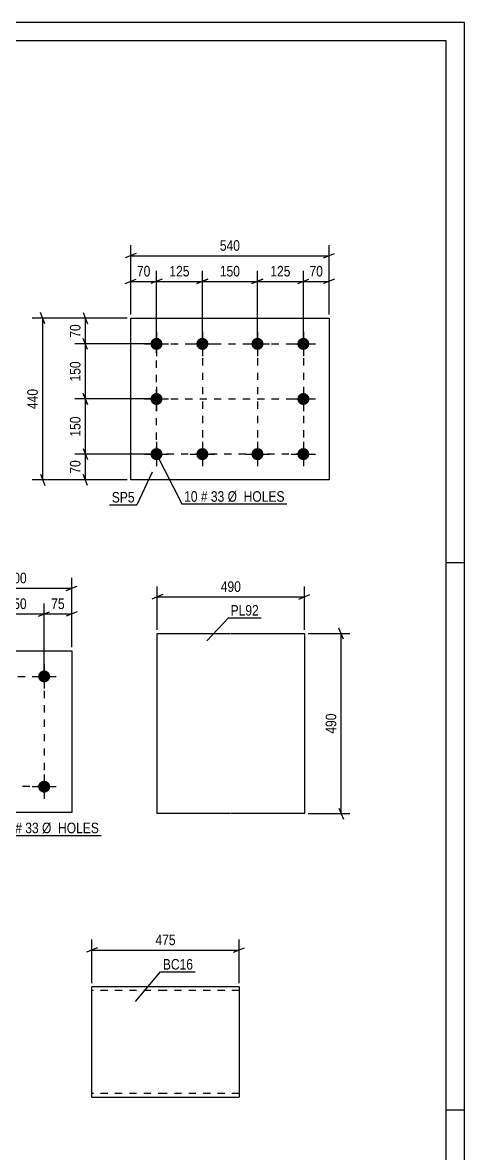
# Model space of a CAD drawing. Header units: millimetres. Extents: x 0 to 841, y 0 to 594.
# Drawn here: x 720.7 to 841, y 286.3 to 594 of the extents above; entities that cross this region are included whole.
import ezdxf

# ---------------------------------------------------------------- set-up
doc = ezdxf.new("R2010")
doc.units = ezdxf.units.MM
doc.linetypes.add('DXK_LINE_DOT2', pattern=[3.9198, 1.9599, -1.9599])
doc.styles.add('Arial Narrow', font='ARIALN.TTF', dxfattribs={"height": 0.2})

# ---------------------------------------------------------------- blocks, each defined once
blk = doc.blocks.new('Unknown-284869603-1134')
at = {"color": 5, "linetype": 'Continuous'}
for p, q in [((841, 594), (0, 594)), ((841, 0), (841, 594)), ((836, 589), (5, 589)), ((836, 5), (836, 589)), ((841, 447), (836, 447)), ((841, 298), (836, 298))]:
    blk.add_line(p, q, dxfattribs=at)
blk = doc.blocks.new('Part-284869603-14266 - 14265')
at = {"color": 2, "linetype": 'Continuous'}
for p, q in [((759.54, 331.59), (739.54, 331.59)), ((739.54, 301.59), (739.54, 331.59)), ((779.64, 331.59), (759.64, 331.59)), ((779.64, 331.59), (779.64, 301.59)), ((739.54, 301.59), (759.54, 301.59)), ((759.64, 301.59), (779.64, 301.59))]:
    blk.add_line(p, q, dxfattribs=at)
at = {"color": 7, "linetype": 'DXK_LINE_DOT2'}
for p, q in [((759.54, 330.59), (739.54, 330.59)), ((779.64, 330.59), (759.64, 330.59)), ((739.54, 302.59), (739.54, 302.67)), ((759.54, 302.59), (739.54, 302.59)), ((779.64, 302.59), (759.64, 302.59)), ((779.64, 302.59), (779.64, 302.67))]:
    blk.add_line(p, q, dxfattribs=at)
blk = doc.blocks.new('Part-284869603-14321 - 14320')
at = {"color": 2, "linetype": 'Continuous'}
for p, q in [((757.33, 378.73), (757.33, 427.73)), ((757.33, 427.73), (777.33, 427.73)), ((777.43, 427.73), (797.43, 427.73)), ((797.43, 427.73), (797.43, 378.73)), ((777.33, 378.73), (757.33, 378.73)), ((797.43, 378.73), (777.43, 378.73))]:
    blk.add_line(p, q, dxfattribs=at)
blk = doc.blocks.new('Part-284869603-14330 - 14329')
at = {"color": 2, "linetype": 'Continuous'}
for p, q in [((704.03, 379.07), (704.03, 423.07)), ((704.03, 423.07), (734.03, 423.07)), ((734.03, 423.07), (734.03, 379.07)), ((734.03, 379.07), (704.03, 379.07))]:
    blk.add_line(p, q, dxfattribs=at)
blk = doc.blocks.new('Bolt-284869603-14331 - 14329')
at = {"linetype": 'Continuous'}
for points in [[(711.53, 417.72, -1), (711.53, 414.42, -1)], [(726.53, 417.72, -1), (726.53, 414.42, -1)], [(711.53, 387.72, -1), (711.53, 384.42, -1)], [(726.53, 387.72, -1), (726.53, 384.42, -1)]]:
    blk.add_hatch(color=1, dxfattribs=at).paths.add_polyline_path(points)
at = {"color": 1, "linetype": 'Continuous'}
for p, q in [((711.53, 419.37), (711.53, 412.77)), ((726.53, 419.37), (726.53, 412.77)), ((708.23, 416.07), (714.83, 416.07)), ((723.23, 416.07), (729.83, 416.07)), ((711.53, 389.37), (711.53, 382.77)), ((726.53, 389.37), (726.53, 382.77)), ((708.23, 386.07), (714.83, 386.07)), ((723.23, 386.07), (729.83, 386.07))]:
    blk.add_line(p, q, dxfattribs=at)
blk = doc.blocks.new('Part-284869603-14339 - 14338')
at = {"color": 2, "linetype": 'Continuous'}
for p, q in [((750.13, 469.57), (750.13, 513.57)), ((750.13, 513.57), (804.13, 513.57)), ((804.13, 513.57), (804.13, 469.57)), ((804.13, 469.57), (750.13, 469.57))]:
    blk.add_line(p, q, dxfattribs=at)
blk = doc.blocks.new('Bolt-284869603-14340 - 14338')
at = {"linetype": 'Continuous'}
for points in [[(757.13, 508.22, -1), (757.13, 504.92, -1)], [(769.63, 508.22, -1), (769.63, 504.92, -1)], [(784.63, 508.22, -1), (784.63, 504.92, -1)], [(797.13, 508.22, -1), (797.13, 504.92, -1)], [(757.13, 493.22, -1), (757.13, 489.92, -1)], [(797.13, 493.22, -1), (797.13, 489.92, -1)], [(757.13, 478.22, -1), (757.13, 474.92, -1)], [(769.63, 478.22, -1), (769.63, 474.92, -1)], [(784.63, 478.22, -1), (784.63, 474.92, -1)], [(797.13, 478.22, -1), (797.13, 474.92, -1)]]:
    blk.add_hatch(color=1, dxfattribs=at).paths.add_polyline_path(points)
at = {"color": 1, "linetype": 'Continuous'}
for p, q in [((757.13, 509.87), (757.13, 503.27)), ((769.63, 509.87), (769.63, 503.27)), ((784.63, 509.87), (784.63, 503.27)), ((797.13, 509.87), (797.13, 503.27)), ((753.83, 506.57), (760.43, 506.57)), ((766.33, 506.57), (772.93, 506.57)), ((781.33, 506.57), (787.93, 506.57)), ((793.83, 506.57), (800.43, 506.57)), ((757.13, 494.87), (757.13, 488.27)), ((797.13, 494.87), (797.13, 488.27)), ((753.83, 491.57), (760.43, 491.57)), ((793.83, 491.57), (800.43, 491.57)), ((757.13, 479.87), (757.13, 473.27)), ((769.63, 479.87), (769.63, 473.27)), ((784.63, 479.87), (784.63, 473.27)), ((797.13, 479.87), (797.13, 473.27)), ((753.83, 476.57), (760.43, 476.57)), ((766.33, 476.57), (772.93, 476.57)), ((781.33, 476.57), (787.93, 476.57)), ((793.83, 476.57), (800.43, 476.57))]:
    blk.add_line(p, q, dxfattribs=at)
blk = doc.blocks.new('Rectangle-284869603-15872 - 14329')
at = {"color": 1, "linetype": 'DXK_LINE_DOT2'}
blk.add_lwpolyline([(711.53, 416.07), (726.53, 416.07), (726.53, 386.07), (711.53, 386.07), (711.53, 416.07)], close=True, dxfattribs=at)
blk = doc.blocks.new('Rectangle-284869603-15795 - 14338')
at = {"color": 1, "linetype": 'DXK_LINE_DOT2'}
blk.add_lwpolyline([(757.13, 506.57), (797.13, 506.57), (797.13, 476.57), (757.13, 476.57), (757.13, 506.57)], close=True, dxfattribs=at)
blk = doc.blocks.new('Line-284869603-15805 - 14338')
at = {"color": 1, "linetype": 'DXK_LINE_DOT2'}
blk.add_line((769.63, 506.57), (769.63, 476.57), dxfattribs=at)
blk = doc.blocks.new('Line-284869603-15816 - 14338')
at = {"color": 1, "linetype": 'DXK_LINE_DOT2'}
blk.add_line((784.63, 506.57), (784.63, 476.57), dxfattribs=at)
blk = doc.blocks.new('Line-284869603-15823 - 14338')
at = {"color": 1, "linetype": 'DXK_LINE_DOT2'}
blk.add_line((757.13, 491.57), (797.13, 491.57), dxfattribs=at)
blk = doc.blocks.new('StraightDimension-284869603-14461 - 14265')
at = {"color": 7, "linetype": 'Continuous'}
for p, q in [((741.04, 342.19), (738.04, 340.99)), ((739.54, 332.59), (739.54, 344.44)), ((739.54, 341.59), (779.64, 341.59)), ((778.14, 340.99), (781.14, 342.19)), ((779.64, 332.59), (779.64, 344.44))]:
    blk.add_line(p, q, dxfattribs=at)
at = {"color": 0}
blk.add_wipeout([(762.93, 342.34), (762.93, 346.54), (756.25, 346.54), (756.25, 342.34)], dxfattribs=at)
at = {"color": 3, "style": 'Arial Narrow'}
blk.add_text('475', height=2.863, dxfattribs=at).set_placement((756.85, 342.94))
blk = doc.blocks.new('StraightDimension-284869603-14597 - 14320')
at = {"color": 7, "linetype": 'Continuous'}
for p, q in [((757.33, 428.73), (757.33, 440.58)), ((797.43, 428.73), (797.43, 440.58)), ((758.83, 438.33), (755.83, 437.13)), ((757.33, 437.73), (797.43, 437.73)), ((795.93, 437.13), (798.93, 438.33))]:
    blk.add_line(p, q, dxfattribs=at)
at = {"color": 0}
blk.add_wipeout([(780.72, 438.48), (780.72, 442.68), (774.04, 442.68), (774.04, 438.48)], dxfattribs=at)
at = {"color": 3, "style": 'Arial Narrow'}
blk.add_text('490', height=2.863, dxfattribs=at).set_placement((774.64, 439.08))
blk = doc.blocks.new('StraightDimension-284869603-14593 - 14320')
at = {"color": 7, "linetype": 'Continuous'}
for p, q in [((808.03, 426.23), (806.83, 429.23)), ((798.43, 427.73), (809.83, 427.73)), ((807.43, 378.73), (807.43, 427.73)), ((798.43, 378.73), (809.83, 378.73)), ((806.83, 380.23), (808.03, 377.23))]:
    blk.add_line(p, q, dxfattribs=at)
at = {"color": 0}
blk.add_wipeout([(806.68, 406.57), (802.48, 406.57), (802.48, 399.89), (806.68, 399.89)], dxfattribs=at)
at = {"color": 3, "style": 'Arial Narrow'}
blk.add_text('490', height=2.863, rotation=90.0002, dxfattribs=at).set_placement((806.08, 400.49))
blk = doc.blocks.new('StraightDimension-284869603-14617 - 14329')
at = {"color": 7, "linetype": 'Continuous'}
for p, q in [((726.53, 417.07), (726.53, 435.92)), ((734.03, 424.07), (734.03, 435.92)), ((725.03, 432.47), (728.03, 433.67)), ((726.53, 433.07), (734.03, 433.07)), ((735.53, 433.67), (732.53, 432.47))]:
    blk.add_line(p, q, dxfattribs=at)
at = {"color": 0}
blk.add_wipeout([(732.71, 433.82), (732.71, 438.02), (727.85, 438.02), (727.85, 433.82)], dxfattribs=at)
at = {"color": 3, "style": 'Arial Narrow'}
blk.add_text('75', height=2.863, dxfattribs=at).set_placement((728.45, 434.42))
blk = doc.blocks.new('StraightDimension-284869603-14618 - 14329')
at = {"color": 7, "linetype": 'Continuous'}
for p, q in [((711.53, 417.07), (711.53, 435.92)), ((726.53, 417.07), (726.53, 435.92)), ((713.03, 433.67), (710.03, 432.47)), ((711.53, 433.07), (726.53, 433.07)), ((725.03, 432.47), (728.03, 433.67))]:
    blk.add_line(p, q, dxfattribs=at)
at = {"color": 0}
blk.add_wipeout([(722.37, 433.82), (722.37, 438.02), (715.69, 438.02), (715.69, 433.82)], dxfattribs=at)
at = {"color": 3, "style": 'Arial Narrow'}
blk.add_text('150', height=2.863, dxfattribs=at).set_placement((716.29, 434.42))
blk = doc.blocks.new('StraightDimension-284869603-14629 - 14329')
at = {"color": 7, "linetype": 'Continuous'}
for p, q in [((705.53, 440.67), (702.53, 439.47)), ((704.03, 424.07), (704.03, 442.92)), ((704.03, 440.07), (734.03, 440.07)), ((732.53, 439.47), (735.53, 440.67)), ((734.03, 424.07), (734.03, 442.92))]:
    blk.add_line(p, q, dxfattribs=at)
at = {"color": 0}
blk.add_wipeout([(722.37, 440.82), (722.37, 445.02), (715.69, 445.02), (715.69, 440.82)], dxfattribs=at)
at = {"color": 3, "style": 'Arial Narrow'}
blk.add_text('300', height=2.863, dxfattribs=at).set_placement((716.29, 441.42))
blk = doc.blocks.new('StraightDimension-284869603-18932 - 14338')
at = {"color": 7, "linetype": 'Continuous'}
for p, q in [((769.63, 507.57), (769.63, 526.42)), ((784.63, 507.57), (784.63, 526.42)), ((771.13, 524.17), (768.13, 522.97)), ((769.63, 523.57), (784.63, 523.57)), ((783.13, 522.97), (786.13, 524.17))]:
    blk.add_line(p, q, dxfattribs=at)
at = {"color": 0}
blk.add_wipeout([(780.48, 524.32), (780.48, 528.52), (773.79, 528.52), (773.79, 524.32)], dxfattribs=at)
at = {"color": 3, "style": 'Arial Narrow'}
blk.add_text('150', height=2.863, dxfattribs=at).set_placement((774.39, 524.92))
blk = doc.blocks.new('StraightDimension-284869603-14633 - 14338')
at = {"color": 7, "linetype": 'Continuous'}
for p, q in [((737.17, 515.07), (738.37, 512.07)), ((749.13, 513.57), (734.92, 513.57)), ((737.77, 506.57), (737.77, 513.57)), ((738.37, 505.07), (737.17, 508.07)), ((756.13, 506.57), (734.92, 506.57))]:
    blk.add_line(p, q, dxfattribs=at)
at = {"color": 0}
blk.add_wipeout([(737.02, 512.5), (732.82, 512.5), (732.82, 507.64), (737.02, 507.64)], dxfattribs=at)
at = {"color": 3, "style": 'Arial Narrow'}
blk.add_text('70', height=2.863, rotation=90.0002, dxfattribs=at).set_placement((736.42, 508.24))
blk = doc.blocks.new('StraightDimension-284869603-14636 - 14338')
at = {"color": 7, "linetype": 'Continuous'}
for p, q in [((737.17, 478.07), (738.37, 475.07)), ((756.13, 476.57), (734.92, 476.57)), ((737.77, 469.57), (737.77, 476.57)), ((738.37, 468.07), (737.17, 471.07)), ((749.13, 469.57), (734.92, 469.57))]:
    blk.add_line(p, q, dxfattribs=at)
at = {"color": 0}
blk.add_wipeout([(737.02, 475.5), (732.82, 475.5), (732.82, 470.64), (737.02, 470.64)], dxfattribs=at)
at = {"color": 3, "style": 'Arial Narrow'}
blk.add_text('70', height=2.863, rotation=90.0002, dxfattribs=at).set_placement((736.42, 471.24))
blk = doc.blocks.new('StraightDimension-284869603-14649 - 14338')
at = {"color": 7, "linetype": 'Continuous'}
for p, q in [((726.73, 512.07), (725.53, 515.07)), ((749.13, 513.57), (723.28, 513.57)), ((726.13, 469.57), (726.13, 513.57)), ((725.53, 471.07), (726.73, 468.07)), ((749.13, 469.57), (723.28, 469.57))]:
    blk.add_line(p, q, dxfattribs=at)
at = {"color": 0}
blk.add_wipeout([(725.38, 494.91), (721.18, 494.91), (721.18, 488.23), (725.38, 488.23)], dxfattribs=at)
at = {"color": 3, "style": 'Arial Narrow'}
blk.add_text('440', height=2.863, rotation=90.0002, dxfattribs=at).set_placement((724.78, 488.83))
blk = doc.blocks.new('StraightDimension-284869603-14653 - 14338')
at = {"color": 7, "linetype": 'Continuous'}
for p, q in [((797.13, 507.57), (797.13, 526.42)), ((804.13, 514.57), (804.13, 526.42)), ((795.63, 522.97), (798.63, 524.17)), ((797.13, 523.57), (804.13, 523.57)), ((805.63, 524.17), (802.63, 522.97))]:
    blk.add_line(p, q, dxfattribs=at)
at = {"color": 0}
blk.add_wipeout([(803.06, 524.32), (803.06, 528.52), (798.21, 528.52), (798.21, 524.32)], dxfattribs=at)
at = {"color": 3, "style": 'Arial Narrow'}
blk.add_text('70', height=2.863, dxfattribs=at).set_placement((798.81, 524.92))
blk = doc.blocks.new('StraightDimension-284869603-14657 - 14338')
at = {"color": 7, "linetype": 'Continuous'}
for p, q in [((750.13, 514.57), (750.13, 526.42)), ((757.13, 507.57), (757.13, 526.42)), ((748.63, 522.97), (751.63, 524.17)), ((750.13, 523.57), (757.13, 523.57)), ((758.63, 524.17), (755.63, 522.97))]:
    blk.add_line(p, q, dxfattribs=at)
at = {"color": 0}
blk.add_wipeout([(756.06, 524.32), (756.06, 528.52), (751.21, 528.52), (751.21, 524.32)], dxfattribs=at)
at = {"color": 3, "style": 'Arial Narrow'}
blk.add_text('70', height=2.863, dxfattribs=at).set_placement((751.81, 524.92))
blk = doc.blocks.new('StraightDimension-284869603-14673 - 14338')
at = {"color": 7, "linetype": 'Continuous'}
for p, q in [((750.13, 514.57), (750.13, 533.42)), ((804.13, 514.57), (804.13, 533.42)), ((751.63, 531.17), (748.63, 529.97)), ((750.13, 530.57), (804.13, 530.57)), ((802.63, 529.97), (805.63, 531.17))]:
    blk.add_line(p, q, dxfattribs=at)
at = {"color": 0}
blk.add_wipeout([(780.48, 531.32), (780.48, 535.52), (773.79, 535.52), (773.79, 531.32)], dxfattribs=at)
at = {"color": 3, "style": 'Arial Narrow'}
blk.add_text('540', height=2.863, dxfattribs=at).set_placement((774.39, 531.92))
blk = doc.blocks.new('StraightDimension-284869603-18908 - 14338')
at = {"color": 7, "linetype": 'Continuous'}
for p, q in [((738.37, 490.07), (737.17, 493.07)), ((756.13, 491.57), (734.92, 491.57)), ((737.77, 476.57), (737.77, 491.57)), ((737.17, 478.07), (738.37, 475.07)), ((756.13, 476.57), (734.92, 476.57))]:
    blk.add_line(p, q, dxfattribs=at)
at = {"color": 0}
blk.add_wipeout([(737.02, 487.41), (732.82, 487.41), (732.82, 480.73), (737.02, 480.73)], dxfattribs=at)
at = {"color": 3, "style": 'Arial Narrow'}
blk.add_text('150', height=2.863, rotation=90.0002, dxfattribs=at).set_placement((736.42, 481.33))
blk = doc.blocks.new('StraightDimension-284869603-18910 - 14338')
at = {"color": 7, "linetype": 'Continuous'}
for p, q in [((738.37, 505.07), (737.17, 508.07)), ((756.13, 506.57), (734.92, 506.57)), ((737.77, 491.57), (737.77, 506.57)), ((737.17, 493.07), (738.37, 490.07)), ((756.13, 491.57), (734.92, 491.57))]:
    blk.add_line(p, q, dxfattribs=at)
at = {"color": 0}
blk.add_wipeout([(737.02, 502.42), (732.82, 502.42), (732.82, 495.73), (737.02, 495.73)], dxfattribs=at)
at = {"color": 3, "style": 'Arial Narrow'}
blk.add_text('150', height=2.863, rotation=90.0002, dxfattribs=at).set_placement((736.42, 496.33))
blk = doc.blocks.new('StraightDimension-284869603-18930 - 14338')
at = {"color": 7, "linetype": 'Continuous'}
for p, q in [((757.13, 507.57), (757.13, 526.42)), ((769.63, 507.57), (769.63, 526.42)), ((758.63, 524.17), (755.63, 522.97)), ((757.13, 523.57), (769.63, 523.57)), ((768.13, 522.97), (771.13, 524.17))]:
    blk.add_line(p, q, dxfattribs=at)
at = {"color": 0}
blk.add_wipeout([(766.73, 524.32), (766.73, 528.52), (760.04, 528.52), (760.04, 524.32)], dxfattribs=at)
at = {"color": 3, "style": 'Arial Narrow'}
blk.add_text('125', height=2.863, dxfattribs=at).set_placement((760.64, 524.92))
blk = doc.blocks.new('StraightDimension-284869603-18934 - 14338')
at = {"color": 7, "linetype": 'Continuous'}
for p, q in [((784.63, 507.57), (784.63, 526.42)), ((797.13, 507.57), (797.13, 526.42)), ((786.13, 524.17), (783.13, 522.97)), ((784.63, 523.57), (797.13, 523.57)), ((795.63, 522.97), (798.63, 524.17))]:
    blk.add_line(p, q, dxfattribs=at)
at = {"color": 0}
blk.add_wipeout([(794.23, 524.32), (794.23, 528.52), (787.54, 528.52), (787.54, 524.32)], dxfattribs=at)
at = {"color": 3, "style": 'Arial Narrow'}
blk.add_text('125', height=2.863, dxfattribs=at).set_placement((788.14, 524.92))
blk = doc.blocks.new('Mark-284869603-14846 - 14265')
at = {"color": 0}
blk.add_wipeout([(767.08, 336.29), (767.08, 339.29), (758.86, 339.29), (758.86, 336.29)], dxfattribs=at)
blk.add_wipeout([(767.08, 336.29), (767.08, 339.29), (758.86, 339.29), (758.86, 336.29)], dxfattribs=at)
at = {"color": 30, "linetype": 'Continuous'}
for p, q in [((751.43, 327.62), (758.26, 335.69)), ((758.26, 335.69), (767.68, 335.69))]:
    blk.add_line(p, q, dxfattribs=at)
at = {"color": 3, "style": 'Arial Narrow'}
blk.add_text('BC16', height=2.863, dxfattribs=at).set_placement((758.86, 336.29))
blk = doc.blocks.new('Mark-284869603-14863 - 14320')
at = {"color": 0}
blk.add_wipeout([(785, 432.62), (785, 435.62), (777.32, 435.62), (777.32, 432.62)], dxfattribs=at)
blk.add_wipeout([(785, 432.62), (785, 435.62), (777.32, 435.62), (777.32, 432.62)], dxfattribs=at)
at = {"color": 30, "linetype": 'Continuous'}
for p, q in [((770.82, 425.74), (776.72, 432.02)), ((776.72, 432.02), (785.6, 432.02))]:
    blk.add_line(p, q, dxfattribs=at)
at = {"color": 3, "style": 'Arial Narrow'}
blk.add_text('PL92', height=2.863, dxfattribs=at).set_placement((777.32, 432.62))
blk = doc.blocks.new('Mark-284869603-14869 - 14329')
at = {"color": 0}
blk.add_wipeout([(717.76, 373.41), (717.76, 376.41), (715.93, 376.41), (715.93, 373.41)], dxfattribs=at)
blk.add_wipeout([(717.76, 373.41), (717.76, 376.41), (715.93, 376.41), (715.93, 373.41)], dxfattribs=at)
at = {"color": 7, "linetype": 'Continuous'}
blk.add_line((711.53, 386.07), (715.33, 372.81), dxfattribs=at)
at = {"color": 0}
blk.add_wipeout([(720.49, 373.41), (720.49, 376.41), (718.66, 376.41), (718.66, 373.41)], dxfattribs=at)
blk.add_wipeout([(720.49, 373.41), (720.49, 376.41), (718.66, 376.41), (718.66, 373.41)], dxfattribs=at)
at = {"color": 3, "style": 'Arial Narrow'}
blk.add_text('4', height=2.86, dxfattribs=at).set_placement((715.93, 373.41))
at = {"color": 0}
blk.add_wipeout([(725.04, 373.41), (725.04, 376.41), (721.39, 376.41), (721.39, 373.41)], dxfattribs=at)
blk.add_wipeout([(725.04, 373.41), (725.04, 376.41), (721.39, 376.41), (721.39, 373.41)], dxfattribs=at)
at = {"color": 3, "style": 'Arial Narrow'}
blk.add_text('#', height=2.86, dxfattribs=at).set_placement((718.66, 373.41))
at = {"color": 0}
blk.add_wipeout([(741.47, 373.41), (741.47, 376.41), (725.94, 376.41), (725.94, 373.41)], dxfattribs=at)
blk.add_wipeout([(741.47, 373.41), (741.47, 376.41), (725.94, 376.41), (725.94, 373.41)], dxfattribs=at)
at = {"color": 7, "linetype": 'Continuous'}
blk.add_line((715.33, 372.81), (742.07, 372.81), dxfattribs=at)
at = {"color": 3, "style": 'Arial Narrow'}
for s, p in [('33', (721.39, 373.41)), ('Ø  HOLES', (725.94, 373.41))]:
    blk.add_text(s, height=2.863, dxfattribs=at).set_placement(p)
blk = doc.blocks.new('Mark-284869603-14870 - 14338')
at = {"color": 0}
blk.add_wipeout([(751.16, 463.4), (751.16, 466.4), (744.95, 466.4), (744.95, 463.4)], dxfattribs=at)
blk.add_wipeout([(751.16, 463.4), (751.16, 466.4), (744.95, 466.4), (744.95, 463.4)], dxfattribs=at)
at = {"color": 30, "linetype": 'Continuous'}
for p in [(755.91, 471.67), (744.35, 462.8)]:
    blk.add_line(p, (751.76, 462.8), dxfattribs=at)
at = {"color": 3, "style": 'Arial Narrow'}
blk.add_text('SP5', height=2.863, dxfattribs=at).set_placement((744.95, 463.4))
blk = doc.blocks.new('Mark-284869603-14873 - 14338')
at = {"color": 0}
blk.add_wipeout([(768.31, 463.61), (768.31, 466.61), (764.66, 466.61), (764.66, 463.61)], dxfattribs=at)
blk.add_wipeout([(768.31, 463.61), (768.31, 466.61), (764.66, 466.61), (764.66, 463.61)], dxfattribs=at)
at = {"color": 7, "linetype": 'Continuous'}
blk.add_line((757.13, 476.57), (764.06, 463.01), dxfattribs=at)
at = {"color": 0}
blk.add_wipeout([(771.04, 463.61), (771.04, 466.61), (769.21, 466.61), (769.21, 463.61)], dxfattribs=at)
blk.add_wipeout([(771.04, 463.61), (771.04, 466.61), (769.21, 466.61), (769.21, 463.61)], dxfattribs=at)
at = {"color": 3, "style": 'Arial Narrow'}
blk.add_text('10', height=2.863, dxfattribs=at).set_placement((764.66, 463.61))
at = {"color": 0}
blk.add_wipeout([(775.6, 463.61), (775.6, 466.61), (771.94, 466.61), (771.94, 463.61)], dxfattribs=at)
blk.add_wipeout([(775.6, 463.61), (775.6, 466.61), (771.94, 466.61), (771.94, 463.61)], dxfattribs=at)
at = {"color": 3, "style": 'Arial Narrow'}
blk.add_text('#', height=2.86, dxfattribs=at).set_placement((769.21, 463.61))
at = {"color": 0}
blk.add_wipeout([(792.03, 463.61), (792.03, 466.61), (776.5, 466.61), (776.5, 463.61)], dxfattribs=at)
blk.add_wipeout([(792.03, 463.61), (792.03, 466.61), (776.5, 466.61), (776.5, 463.61)], dxfattribs=at)
at = {"color": 7, "linetype": 'Continuous'}
blk.add_line((764.06, 463.01), (792.63, 463.01), dxfattribs=at)
at = {"color": 3, "style": 'Arial Narrow'}
for s, p in [('33', (771.94, 463.61)), ('Ø  HOLES', (776.5, 463.61))]:
    blk.add_text(s, height=2.863, dxfattribs=at).set_placement(p)

msp = doc.modelspace()

# ---------------------------------------------------------------- block references
for name in ['Unknown-284869603-1134', 'Part-284869603-14339 - 14338', 'Bolt-284869603-14340 - 14338', 'Rectangle-284869603-15795 - 14338', 'Line-284869603-15805 - 14338', 'Line-284869603-15816 - 14338', 'Line-284869603-15823 - 14338', 'Part-284869603-14321 - 14320', 'Part-284869603-14330 - 14329', 'Bolt-284869603-14331 - 14329', 'Rectangle-284869603-15872 - 14329', 'Part-284869603-14266 - 14265']:
    msp.add_blockref(name, (0, 0))

# ---------------------------------------------------------------- next in the draw order: block references
for name in ['StraightDimension-284869603-18932 - 14338', 'StraightDimension-284869603-14653 - 14338', 'StraightDimension-284869603-14633 - 14338', 'StraightDimension-284869603-14636 - 14338', 'StraightDimension-284869603-14597 - 14320', 'StraightDimension-284869603-14617 - 14329', 'Mark-284869603-14869 - 14329', 'StraightDimension-284869603-14461 - 14265']:
    msp.add_blockref(name, (0, 0))

# ---------------------------------------------------------------- next in the draw order: block references
for name in ['StraightDimension-284869603-14649 - 14338', 'StraightDimension-284869603-14618 - 14329', 'Mark-284869603-14863 - 14320', 'StraightDimension-284869603-14593 - 14320', 'Mark-284869603-14846 - 14265']:
    msp.add_blockref(name, (0, 0))

# ---------------------------------------------------------------- next in the draw order: block references
for name in ['StraightDimension-284869603-14657 - 14338', 'StraightDimension-284869603-18908 - 14338', 'Mark-284869603-14870 - 14338', 'StraightDimension-284869603-14629 - 14329']:
    msp.add_blockref(name, (0, 0))

# ---------------------------------------------------------------- next in the draw order: block references
for name in ['StraightDimension-284869603-14673 - 14338', 'StraightDimension-284869603-18910 - 14338', 'Mark-284869603-14873 - 14338']:
    msp.add_blockref(name, (0, 0))

# ---------------------------------------------------------------- next in the draw order: block references
for name in ['StraightDimension-284869603-18930 - 14338', 'StraightDimension-284869603-18934 - 14338']:
    msp.add_blockref(name, (0, 0))

doc.saveas('drawing.dxf')
